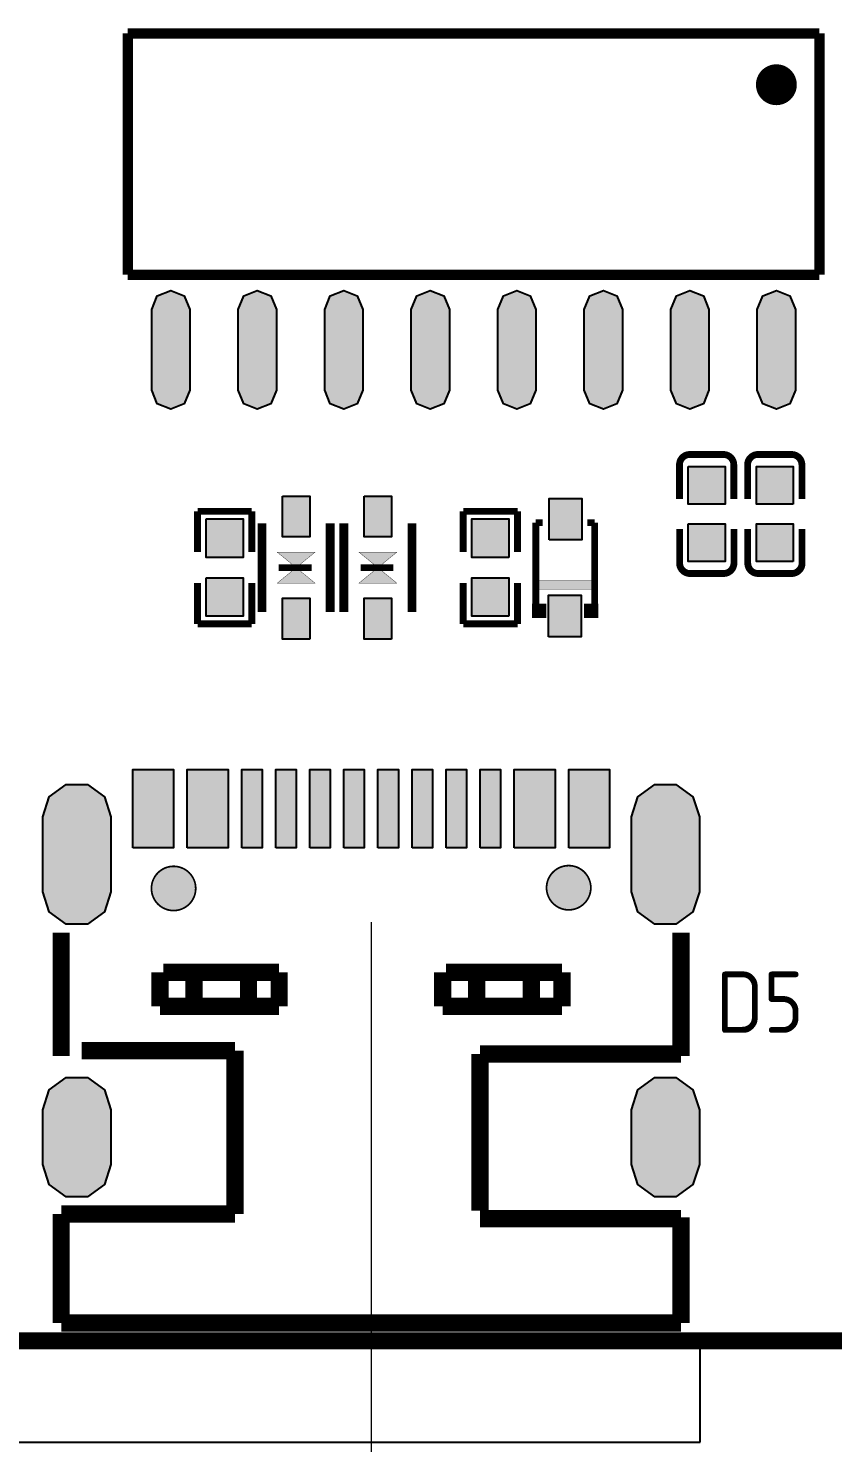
# Model space of a CAD drawing. Header units: millimetres. Extents: x 3623 to 6062, y 1175 to 2021.
# Drawn here: x 5628.26 to 5640.07, y 1795.21 to 1815.97 of the extents above; entities that cross this region are included whole.
import ezdxf

# ---------------------------------------------------------------- set-up
doc = ezdxf.new("R2010")
doc.units = ezdxf.units.MM
doc.header["$LTSCALE"] = 0.1
for name, color, linetype, true_color in [('Board-Outline-Layer', 6, 'Continuous', 0xff00ff), ('Multi-Layer', 7, 'Continuous', 0xc0c0c0), ('Top-Layer', 1, 'Continuous', 0xff0000), ('Top-Silkscreen-Layer', 7, 'Continuous', 0xffcc00)]:
    doc.layers.add(name, color=color, linetype=linetype, true_color=true_color)
doc.layers.add('FPC', color=11, linetype='Continuous')
doc.layers.add('TOPOVERLAY', color=2, linetype='Continuous')
doc.styles.get("Standard").update_dxf_attribs({"font": 'isocp2.shx', "bigfont": 'AllInOneBig.shx'})
doc.styles.add('宋体', font='', dxfattribs={"height": 2.5})
doc.styles.get('宋体').set_extended_font_data('SimSun')
doc.dimstyles.new('DIM', dxfattribs={"dimtxt": 3, "dimasz": 2.5, "dimexe": 0.5, "dimexo": 0.5, "dimgap": 0.1, "dimtad": 0, "dimzin": 12, "dimdsep": 46, "dimtxsty": '宋体', "dimcen": 0, "dimclrd": 3, "dimclre": 3, "dimclrt": 3, "dimadec": 0, "dimazin": 0, "dimtfac": 0.8, "dimtmove": 0, "dimatfit": 3, "dimfxl": 1, "dimtolj": 1, "dimtzin": 0, "dimlwd": 20, "dimlwe": 20, "dimarcsym": 0})

# ---------------------------------------------------------------- blocks, each defined once
blk = doc.blocks.new('*D341')
at = {"color": 3, "lineweight": 20, "transparency": 16777216}
for p, q in [((5599.24634049404, 1800.379372151806), (5599.24634049404, 1779.689928253901)), ((5650.006381134122, 1800.379372151806), (5650.006381134122, 1779.689928253901)), ((5601.74634049404, 1780.189928253901), (5620.252617797321, 1780.189928253901)), ((5647.506381134122, 1780.189928253901), (5629.00010383084, 1780.189928253901))]:
    blk.add_line(p, q, dxfattribs=at)
at = {"color": 3, "transparency": 16777216}
for points in [[(5601.74634049404, 1780.606594920568), (5601.74634049404, 1779.773261587234), (5599.24634049404, 1780.189928253901)], [(5647.506381134122, 1780.606594920568), (5647.506381134122, 1779.773261587234), (5650.006381134122, 1780.189928253901)]]:
    blk.add_solid(points, dxfattribs=at)
at = {"layer": 'Defpoints', "color": 0, "transparency": 16777216}
for p in [(5599.24634049404, 1800.879372151806), (5650.006381134122, 1800.879372151806), (5650.006381134122, 1780.189928253901)]:
    blk.add_point(p, dxfattribs=at)
at = {"color": 3, "transparency": 16777216, "insert": (5624.626360814081, 1780.189928253901), "char_height": 2.5, "attachment_point": 5, "style": '宋体'}
blk.add_mtext('\\A1;50.76', dxfattribs=at)
blk = doc.blocks.new('*D342')
at = {"color": 3, "lineweight": 20, "transparency": 16777216}
for p, q in [((5606.164686950735, 1799.119377231816), (5606.164686950735, 1783.475612885781)), ((5643.784770770902, 1799.119377231809), (5643.784770770902, 1783.475612885781)), ((5608.664686950735, 1783.975612885781), (5620.621935564729, 1783.975612885781)), ((5641.284770770902, 1783.975612885781), (5629.327522156908, 1783.975612885781))]:
    blk.add_line(p, q, dxfattribs=at)
at = {"color": 3, "transparency": 16777216}
for points in [[(5608.664686950735, 1784.392279552448), (5608.664686950735, 1783.558946219114), (5606.164686950735, 1783.975612885781)], [(5641.284770770902, 1784.392279552448), (5641.284770770902, 1783.558946219114), (5643.784770770902, 1783.975612885781)]]:
    blk.add_solid(points, dxfattribs=at)
at = {"layer": 'Defpoints', "color": 0, "transparency": 16777216}
for p in [(5606.164686950735, 1799.619377231816), (5643.784770770902, 1799.619377231809), (5643.784770770902, 1783.975612885781)]:
    blk.add_point(p, dxfattribs=at)
at = {"color": 3, "transparency": 16777216, "insert": (5624.974728860819, 1783.975612885781), "char_height": 2.5, "attachment_point": 5, "style": '宋体'}
blk.add_mtext('\\A1;37.62', dxfattribs=at)
blk = doc.blocks.new('*D347')
at = {"color": 3, "lineweight": 20, "transparency": 16777216}
for p, q in [((5618.780841383043, 1806.094086401235), (5618.780841383043, 1788.041394469019)), ((5633.292515246389, 1802.850408473879), (5633.292515246389, 1788.041394469019)), ((5621.280841383043, 1788.541394469019), (5621.851482783989, 1788.541394469019)), ((5630.792515246389, 1788.541394469019), (5630.221873845442, 1788.541394469019))]:
    blk.add_line(p, q, dxfattribs=at)
at = {"color": 3, "transparency": 16777216}
for points in [[(5621.280841383043, 1788.958061135686), (5621.280841383043, 1788.124727802352), (5618.780841383043, 1788.541394469019)], [(5630.792515246389, 1788.958061135686), (5630.792515246389, 1788.124727802352), (5633.292515246389, 1788.541394469019)]]:
    blk.add_solid(points, dxfattribs=at)
at = {"layer": 'Defpoints', "color": 0, "transparency": 16777216}
for p in [(5618.780841383043, 1806.594086401235), (5633.292515246389, 1803.350408473879), (5633.292515246389, 1788.541394469019)]:
    blk.add_point(p, dxfattribs=at)
at = {"color": 3, "transparency": 16777216, "insert": (5626.036678314716, 1788.541394469019), "char_height": 2.5, "attachment_point": 5, "style": '宋体'}
blk.add_mtext('\\A1;14.51', dxfattribs=at)

msp = doc.modelspace()

# ---------------------------------------------------------------- hatches: boundary and pattern name
at = {"layer": 'Multi-Layer'}
for points in [[(5629.472474606309, 1803.295455463973), (5629.376983103496, 1803.001562837827), (5629.126983103496, 1802.819927205825), (5628.817966109122, 1802.819927205825), (5628.567966109122, 1803.001562837827), (5628.472474606309, 1803.295455463973), (5628.472474606309, 1804.395455463973), (5628.567966109122, 1804.689348090119), (5628.817966109122, 1804.87098372212), (5629.126983103496, 1804.87098372212), (5629.376983103496, 1804.689348090119), (5629.472474606309, 1804.395455463973)], [(5629.472474606309, 1803.295455463973), (5629.376983103496, 1803.001562837827), (5629.126983103496, 1802.819927205825), (5628.817966109122, 1802.819927205825), (5628.567966109122, 1803.001562837827), (5628.472474606309, 1803.295455463973), (5628.472474606309, 1804.395455463973), (5628.567966109122, 1804.689348090119), (5628.817966109122, 1804.87098372212), (5629.126983103496, 1804.87098372212), (5629.376983103496, 1804.689348090119), (5629.472474606309, 1804.395455463973)], [(5629.472474606309, 1803.295455463973), (5629.376983103496, 1803.001562837827), (5629.126983103496, 1802.819927205825), (5628.817966109122, 1802.819927205825), (5628.567966109122, 1803.001562837827), (5628.472474606309, 1803.295455463973), (5628.472474606309, 1804.395455463973), (5628.567966109122, 1804.689348090119), (5628.817966109122, 1804.87098372212), (5629.126983103496, 1804.87098372212), (5629.376983103496, 1804.689348090119), (5629.472474606309, 1804.395455463973)], [(5638.112555886471, 1803.295455463973), (5638.017064383659, 1803.001562837827), (5637.767064383659, 1802.819927205825), (5637.458047389284, 1802.819927205825), (5637.208047389284, 1803.001562837827), (5637.112555886471, 1803.295455463973), (5637.112555886471, 1804.395455463973), (5637.208047389284, 1804.689348090119), (5637.458047389284, 1804.87098372212), (5637.767064383659, 1804.87098372212), (5638.017064383659, 1804.689348090119), (5638.112555886471, 1804.395455463973)], [(5638.112555886471, 1803.295455463973), (5638.017064383659, 1803.001562837827), (5637.767064383659, 1802.819927205825), (5637.458047389284, 1802.819927205825), (5637.208047389284, 1803.001562837827), (5637.112555886471, 1803.295455463973), (5637.112555886471, 1804.395455463973), (5637.208047389284, 1804.689348090119), (5637.458047389284, 1804.87098372212), (5637.767064383659, 1804.87098372212), (5638.017064383659, 1804.689348090119), (5638.112555886471, 1804.395455463973)], [(5638.112555886471, 1803.295455463973), (5638.017064383659, 1803.001562837827), (5637.767064383659, 1802.819927205825), (5637.458047389284, 1802.819927205825), (5637.208047389284, 1803.001562837827), (5637.112555886471, 1803.295455463973), (5637.112555886471, 1804.395455463973), (5637.208047389284, 1804.689348090119), (5637.458047389284, 1804.87098372212), (5637.767064383659, 1804.87098372212), (5638.017064383659, 1804.689348090119), (5638.112555886471, 1804.395455463973)], [(5630.067597796556, 1803.345328463719, 1), (5630.71758509653, 1803.345328463719, 1)], [(5630.067597796556, 1803.345328463719, 1), (5630.71758509653, 1803.345328463719, 1)], [(5635.86744539625, 1803.355488484039, 1), (5636.517432696225, 1803.355488484039, 1)], [(5635.86744539625, 1803.355488484039, 1), (5636.517432696225, 1803.355488484039, 1)], [(5629.472474606309, 1799.295341163744), (5629.376983103496, 1799.001448537598), (5629.126983103496, 1798.819812905597), (5628.817966109122, 1798.819812905597), (5628.567966109122, 1799.001448537598), (5628.472474606309, 1799.295341163744), (5628.472474606309, 1800.095341163744), (5628.567966109122, 1800.389233789891), (5628.817966109122, 1800.570869421892), (5629.126983103496, 1800.570869421892), (5629.376983103496, 1800.389233789891), (5629.472474606309, 1800.095341163744)], [(5629.472474606309, 1799.295341163744), (5629.376983103496, 1799.001448537598), (5629.126983103496, 1798.819812905597), (5628.817966109122, 1798.819812905597), (5628.567966109122, 1799.001448537598), (5628.472474606309, 1799.295341163744), (5628.472474606309, 1800.095341163744), (5628.567966109122, 1800.389233789891), (5628.817966109122, 1800.570869421892), (5629.126983103496, 1800.570869421892), (5629.376983103496, 1800.389233789891), (5629.472474606309, 1800.095341163744)], [(5629.472474606309, 1799.295341163744), (5629.376983103496, 1799.001448537598), (5629.126983103496, 1798.819812905597), (5628.817966109122, 1798.819812905597), (5628.567966109122, 1799.001448537598), (5628.472474606309, 1799.295341163744), (5628.472474606309, 1800.095341163744), (5628.567966109122, 1800.389233789891), (5628.817966109122, 1800.570869421892), (5629.126983103496, 1800.570869421892), (5629.376983103496, 1800.389233789891), (5629.472474606309, 1800.095341163744)], [(5638.112555886471, 1799.295341163744), (5638.017064383659, 1799.001448537598), (5637.767064383659, 1798.819812905597), (5637.458047389284, 1798.819812905597), (5637.208047389284, 1799.001448537598), (5637.112555886471, 1799.295341163744), (5637.112555886471, 1800.095341163744), (5637.208047389284, 1800.389233789891), (5637.458047389284, 1800.570869421892), (5637.767064383659, 1800.570869421892), (5638.017064383659, 1800.389233789891), (5638.112555886471, 1800.095341163744)], [(5638.112555886471, 1799.295341163744), (5638.017064383659, 1799.001448537598), (5637.767064383659, 1798.819812905597), (5637.458047389284, 1798.819812905597), (5637.208047389284, 1799.001448537598), (5637.112555886471, 1799.295341163744), (5637.112555886471, 1800.095341163744), (5637.208047389284, 1800.389233789891), (5637.458047389284, 1800.570869421892), (5637.767064383659, 1800.570869421892), (5638.017064383659, 1800.389233789891), (5638.112555886471, 1800.095341163744)], [(5638.112555886471, 1799.295341163744), (5638.017064383659, 1799.001448537598), (5637.767064383659, 1798.819812905597), (5637.458047389284, 1798.819812905597), (5637.208047389284, 1799.001448537598), (5637.112555886471, 1799.295341163744), (5637.112555886471, 1800.095341163744), (5637.208047389284, 1800.389233789891), (5637.458047389284, 1800.570869421892), (5637.767064383659, 1800.570869421892), (5638.017064383659, 1800.389233789891), (5638.112555886471, 1800.095341163744)]]:
    msp.add_hatch(color=256, dxfattribs=at).paths.add_polyline_path(points)
at = {"layer": 'Top-Layer'}
for points in [[(5630.071087763536, 1811.843979721021), (5630.153097120853, 1812.041967823699), (5630.35108522353, 1812.123977181016), (5630.549073326208, 1812.041967823699), (5630.631082683525, 1811.843979721021), (5630.631082683525, 1810.658965750994), (5630.549073326208, 1810.460977648316), (5630.35108522353, 1810.378968290999), (5630.153097120853, 1810.460977648316), (5630.071087763536, 1810.658965750994)], [(5631.34109030354, 1811.843979721021), (5631.423099660858, 1812.041967823699), (5631.621087763535, 1812.123977181016), (5631.819075866213, 1812.041967823699), (5631.901085223531, 1811.843979721021), (5631.901085223531, 1810.658965750994), (5631.819075866213, 1810.460977648316), (5631.621087763535, 1810.378968290999), (5631.423099660858, 1810.460977648316), (5631.34109030354, 1810.658965750994)], [(5632.611092843546, 1811.843979721021), (5632.693102200863, 1812.041967823699), (5632.89109030354, 1812.123977181016), (5633.089078406218, 1812.041967823699), (5633.171087763535, 1811.843979721021), (5633.171087763535, 1810.658965750994), (5633.089078406218, 1810.460977648316), (5632.89109030354, 1810.378968290999), (5632.693102200863, 1810.460977648316), (5632.611092843546, 1810.658965750994)], [(5633.881095383551, 1811.843979721021), (5633.963104740868, 1812.041967823699), (5634.161092843546, 1812.123977181016), (5634.359080946223, 1812.041967823699), (5634.44109030354, 1811.843979721021), (5634.44109030354, 1810.658965750994), (5634.359080946223, 1810.460977648316), (5634.161092843546, 1810.378968290999), (5633.963104740868, 1810.460977648316), (5633.881095383551, 1810.658965750994)], [(5635.151097923555, 1811.843979721021), (5635.233107280873, 1812.041967823699), (5635.43109538355, 1812.123977181016), (5635.629083486228, 1812.041967823699), (5635.711092843546, 1811.843979721021), (5635.711092843546, 1810.658965750994), (5635.629083486228, 1810.460977648316), (5635.43109538355, 1810.378968290999), (5635.233107280873, 1810.460977648316), (5635.151097923555, 1810.658965750994)], [(5636.421100463561, 1811.843979721021), (5636.503109820878, 1812.041967823699), (5636.701097923556, 1812.123977181016), (5636.899086026233, 1812.041967823699), (5636.98109538355, 1811.843979721021), (5636.98109538355, 1810.658965750994), (5636.899086026233, 1810.460977648316), (5636.701097923556, 1810.378968290999), (5636.503109820878, 1810.460977648316), (5636.421100463561, 1810.658965750994)], [(5637.691103003565, 1811.843979721021), (5637.773112360884, 1812.041967823699), (5637.971100463561, 1812.123977181016), (5638.169088566238, 1812.041967823699), (5638.251097923556, 1811.843979721021), (5638.251097923556, 1810.658965750994), (5638.169088566238, 1810.460977648316), (5637.971100463561, 1810.378968290999), (5637.773112360884, 1810.460977648316), (5637.691103003565, 1810.658965750994)], [(5638.961105543571, 1811.843979721021), (5639.043114900888, 1812.041967823699), (5639.241103003566, 1812.123977181016), (5639.439091106243, 1812.041967823699), (5639.52110046356, 1811.843979721021), (5639.52110046356, 1810.658965750994), (5639.439091106243, 1810.460977648316), (5639.241103003566, 1810.378968290999), (5639.043114900888, 1810.460977648316), (5638.961105543571, 1810.658965750994)], [(5637.948491878344, 1809.536952796968), (5638.488496958354, 1809.536952796968), (5638.488496958354, 1808.986952796968), (5637.948491878344, 1808.986952796968)], [(5639.488504578369, 1808.986968036998), (5638.948499498359, 1808.986968036998), (5638.948499498359, 1809.536968036998), (5639.488504578369, 1809.536968036998)], [(5631.991499244358, 1809.104360721783), (5632.391499244358, 1809.104360721783), (5632.391499244358, 1808.504360721784), (5631.991499244358, 1808.504360721784)], [(5633.191499244358, 1809.104360721783), (5633.591499244359, 1809.104360721783), (5633.591499244359, 1808.504360721783), (5633.191499244358, 1808.504360721783)], [(5635.905182251724, 1808.460698034458), (5635.905182251724, 1809.070299253661), (5636.387783216926, 1809.070299253661), (5636.387783216926, 1808.460698034458)], [(5630.87251016638, 1808.77108411523), (5631.41251524639, 1808.77108411523), (5631.41251524639, 1808.205424983912), (5630.87251016638, 1808.205424983912)], [(5635.312520326401, 1808.205424983912), (5634.77251524639, 1808.205424983912), (5634.77251524639, 1808.77108411523), (5635.312520326401, 1808.77108411523)], [(5637.948491878344, 1808.6967191165), (5638.488496958354, 1808.6967191165), (5638.488496958354, 1808.1467191165), (5637.948491878344, 1808.1467191165)], [(5639.488504578369, 1808.146734356531), (5638.948499498359, 1808.146734356531), (5638.948499498359, 1808.696734356531), (5639.488504578369, 1808.696734356531)], [(5630.87251016638, 1807.905450383963), (5631.41251524639, 1807.905450383963), (5631.41251524639, 1807.339791252645), (5630.87251016638, 1807.339791252645)], [(5635.312520326401, 1807.339791252645), (5634.77251524639, 1807.339791252645), (5634.77251524639, 1807.905450383963), (5635.312520326401, 1807.905450383963)], [(5632.391499244358, 1807.004487722038), (5631.991499244358, 1807.004487722038), (5631.991499244358, 1807.604487722037), (5632.391499244358, 1807.604487722037)], [(5633.591499244359, 1807.004487722038), (5633.191499244358, 1807.004487722038), (5633.191499244358, 1807.604487722037), (5633.591499244359, 1807.604487722037)], [(5635.895174631709, 1807.038295189652), (5635.895174631709, 1807.647896408855), (5636.377775596911, 1807.647896408855), (5636.377775596911, 1807.038295189652)], [(5629.792362846086, 1803.940502454067), (5629.792362846086, 1805.090515154092), (5630.392362846085, 1805.090515154092), (5630.392362846085, 1803.940502454067)], [(5630.592464446288, 1803.940502454067), (5630.592464446288, 1805.090515154092), (5631.192464446289, 1805.090515154092), (5631.192464446289, 1803.940502454067)], [(5631.392451746263, 1803.940502454067), (5631.392451746263, 1805.090515154092), (5631.692451746263, 1805.090515154092), (5631.692451746263, 1803.940502454067)], [(5631.892578746517, 1803.940502454067), (5631.892578746517, 1805.090515154092), (5632.192578746517, 1805.090515154092), (5632.192578746517, 1803.940502454067)], [(5632.392451746263, 1803.940502454067), (5632.392451746263, 1805.090515154092), (5632.692451746263, 1805.090515154092), (5632.692451746263, 1803.940502454067)], [(5632.892578746517, 1803.940502454067), (5632.892578746517, 1805.090515154092), (5633.192578746517, 1805.090515154092), (5633.192578746517, 1803.940502454067)], [(5633.392451746263, 1803.940502454067), (5633.392451746263, 1805.090515154092), (5633.692451746263, 1805.090515154092), (5633.692451746263, 1803.940502454067)], [(5633.892578746517, 1803.940502454067), (5633.892578746517, 1805.090515154092), (5634.192578746517, 1805.090515154092), (5634.192578746517, 1803.940502454067)], [(5634.392451746263, 1803.940502454067), (5634.392451746263, 1805.090515154092), (5634.692451746263, 1805.090515154092), (5634.692451746263, 1803.940502454067)], [(5634.892578746517, 1803.940502454067), (5634.892578746517, 1805.090515154092), (5635.192578746517, 1805.090515154092), (5635.192578746517, 1803.940502454067)], [(5635.392566046492, 1803.940502454067), (5635.392566046492, 1805.090515154092), (5635.992566046491, 1805.090515154092), (5635.992566046491, 1803.940502454067)], [(5636.192413646187, 1803.940502454067), (5636.192413646187, 1805.090515154092), (5636.792413646187, 1805.090515154092), (5636.792413646187, 1803.940502454067)], [(5629.472474606309, 1803.295455463973), (5629.376983103496, 1803.001562837827), (5629.126983103496, 1802.819927205825), (5628.817966109122, 1802.819927205825), (5628.567966109122, 1803.001562837827), (5628.472474606309, 1803.295455463973), (5628.472474606309, 1804.395455463973), (5628.567966109122, 1804.689348090119), (5628.817966109122, 1804.87098372212), (5629.126983103496, 1804.87098372212), (5629.376983103496, 1804.689348090119), (5629.472474606309, 1804.395455463973)], [(5638.112555886471, 1803.295455463973), (5638.017064383659, 1803.001562837827), (5637.767064383659, 1802.819927205825), (5637.458047389284, 1802.819927205825), (5637.208047389284, 1803.001562837827), (5637.112555886471, 1803.295455463973), (5637.112555886471, 1804.395455463973), (5637.208047389284, 1804.689348090119), (5637.458047389284, 1804.87098372212), (5637.767064383659, 1804.87098372212), (5638.017064383659, 1804.689348090119), (5638.112555886471, 1804.395455463973)], [(5629.472474606309, 1799.295341163744), (5629.376983103496, 1799.001448537598), (5629.126983103496, 1798.819812905597), (5628.817966109122, 1798.819812905597), (5628.567966109122, 1799.001448537598), (5628.472474606309, 1799.295341163744), (5628.472474606309, 1800.095341163744), (5628.567966109122, 1800.389233789891), (5628.817966109122, 1800.570869421892), (5629.126983103496, 1800.570869421892), (5629.376983103496, 1800.389233789891), (5629.472474606309, 1800.095341163744)], [(5638.112555886471, 1799.295341163744), (5638.017064383659, 1799.001448537598), (5637.767064383659, 1798.819812905597), (5637.458047389284, 1798.819812905597), (5637.208047389284, 1799.001448537598), (5637.112555886471, 1799.295341163744), (5637.112555886471, 1800.095341163744), (5637.208047389284, 1800.389233789891), (5637.458047389284, 1800.570869421892), (5637.767064383659, 1800.570869421892), (5638.017064383659, 1800.389233789891), (5638.112555886471, 1800.095341163744)]]:
    msp.add_hatch(color=256, dxfattribs=at).paths.add_polyline_path(points)
at = {"layer": 'Top-Silkscreen-Layer'}
for points in [[(5632.191499244358, 1808.05442422191), (5631.912098685557, 1808.283024679111), (5632.470899803159, 1808.283024679111)], [(5633.391499244358, 1808.05442422191), (5633.112098685557, 1808.283024679111), (5633.670899803159, 1808.283024679111)], [(5632.191499244358, 1808.05442422191), (5632.470899803159, 1807.825823764709), (5631.912098685557, 1807.825823764709)], [(5633.391499244358, 1808.05442422191), (5633.670899803159, 1807.825823764709), (5633.112098685557, 1807.825823764709)], [(5636.560579762519, 1807.736796586655), (5635.722378086116, 1807.736796586655), (5635.722378086116, 1807.863796840656), (5636.560579762519, 1807.863796840656)], [(5635.658877959116, 1807.520896154854), (5635.862078365517, 1807.520896154854), (5635.862078365517, 1807.317695748453), (5635.658877959116, 1807.317695748453), (5635.658877959116, 1807.419295951654)], [(5636.420879483118, 1807.520896154854), (5636.62407988952, 1807.520896154854), (5636.62407988952, 1807.317695748453), (5636.420879483118, 1807.317695748453), (5636.420879483118, 1807.419295951654)]]:
    msp.add_hatch(color=256, dxfattribs=at).paths.add_polyline_path(points)

# ---------------------------------------------------------------- linework, layer by layer
at = {"layer": 'Board-Outline-Layer', "const_width": 0.254000508001016}
msp.add_lwpolyline([(5595.375982353325, 1796.704401361865), (5674.51158052452, 1796.704401361865)], dxfattribs=at)
at = {"layer": 'FPC', "color": 6}
for p, q in [((5638.123480329949, 1795.219401360576), (5638.123480329949, 1796.719401360576)), ((5606.733480329948, 1795.219401360576), (5638.123480329949, 1795.219401360576))]:
    msp.add_line(p, q, dxfattribs=at)
at = {"layer": 'Multi-Layer'}
for points in [[(5629.472474606309, 1803.295455463973), (5629.376983103496, 1803.001562837827), (5629.126983103496, 1802.819927205825), (5628.817966109122, 1802.819927205825), (5628.567966109122, 1803.001562837827), (5628.472474606309, 1803.295455463973), (5628.472474606309, 1804.395455463973), (5628.567966109122, 1804.689348090119), (5628.817966109122, 1804.87098372212), (5629.126983103496, 1804.87098372212), (5629.376983103496, 1804.689348090119), (5629.472474606309, 1804.395455463973)], [(5629.472474606309, 1803.295455463973), (5629.376983103496, 1803.001562837827), (5629.126983103496, 1802.819927205825), (5628.817966109122, 1802.819927205825), (5628.567966109122, 1803.001562837827), (5628.472474606309, 1803.295455463973), (5628.472474606309, 1804.395455463973), (5628.567966109122, 1804.689348090119), (5628.817966109122, 1804.87098372212), (5629.126983103496, 1804.87098372212), (5629.376983103496, 1804.689348090119), (5629.472474606309, 1804.395455463973)], [(5629.472474606309, 1803.295455463973), (5629.376983103496, 1803.001562837827), (5629.126983103496, 1802.819927205825), (5628.817966109122, 1802.819927205825), (5628.567966109122, 1803.001562837827), (5628.472474606309, 1803.295455463973), (5628.472474606309, 1804.395455463973), (5628.567966109122, 1804.689348090119), (5628.817966109122, 1804.87098372212), (5629.126983103496, 1804.87098372212), (5629.376983103496, 1804.689348090119), (5629.472474606309, 1804.395455463973)], [(5638.112555886471, 1803.295455463973), (5638.017064383659, 1803.001562837827), (5637.767064383659, 1802.819927205825), (5637.458047389284, 1802.819927205825), (5637.208047389284, 1803.001562837827), (5637.112555886471, 1803.295455463973), (5637.112555886471, 1804.395455463973), (5637.208047389284, 1804.689348090119), (5637.458047389284, 1804.87098372212), (5637.767064383659, 1804.87098372212), (5638.017064383659, 1804.689348090119), (5638.112555886471, 1804.395455463973)], [(5638.112555886471, 1803.295455463973), (5638.017064383659, 1803.001562837827), (5637.767064383659, 1802.819927205825), (5637.458047389284, 1802.819927205825), (5637.208047389284, 1803.001562837827), (5637.112555886471, 1803.295455463973), (5637.112555886471, 1804.395455463973), (5637.208047389284, 1804.689348090119), (5637.458047389284, 1804.87098372212), (5637.767064383659, 1804.87098372212), (5638.017064383659, 1804.689348090119), (5638.112555886471, 1804.395455463973)], [(5638.112555886471, 1803.295455463973), (5638.017064383659, 1803.001562837827), (5637.767064383659, 1802.819927205825), (5637.458047389284, 1802.819927205825), (5637.208047389284, 1803.001562837827), (5637.112555886471, 1803.295455463973), (5637.112555886471, 1804.395455463973), (5637.208047389284, 1804.689348090119), (5637.458047389284, 1804.87098372212), (5637.767064383659, 1804.87098372212), (5638.017064383659, 1804.689348090119), (5638.112555886471, 1804.395455463973)], [(5629.472474606309, 1799.295341163744), (5629.376983103496, 1799.001448537598), (5629.126983103496, 1798.819812905597), (5628.817966109122, 1798.819812905597), (5628.567966109122, 1799.001448537598), (5628.472474606309, 1799.295341163744), (5628.472474606309, 1800.095341163744), (5628.567966109122, 1800.389233789891), (5628.817966109122, 1800.570869421892), (5629.126983103496, 1800.570869421892), (5629.376983103496, 1800.389233789891), (5629.472474606309, 1800.095341163744)], [(5629.472474606309, 1799.295341163744), (5629.376983103496, 1799.001448537598), (5629.126983103496, 1798.819812905597), (5628.817966109122, 1798.819812905597), (5628.567966109122, 1799.001448537598), (5628.472474606309, 1799.295341163744), (5628.472474606309, 1800.095341163744), (5628.567966109122, 1800.389233789891), (5628.817966109122, 1800.570869421892), (5629.126983103496, 1800.570869421892), (5629.376983103496, 1800.389233789891), (5629.472474606309, 1800.095341163744)], [(5629.472474606309, 1799.295341163744), (5629.376983103496, 1799.001448537598), (5629.126983103496, 1798.819812905597), (5628.817966109122, 1798.819812905597), (5628.567966109122, 1799.001448537598), (5628.472474606309, 1799.295341163744), (5628.472474606309, 1800.095341163744), (5628.567966109122, 1800.389233789891), (5628.817966109122, 1800.570869421892), (5629.126983103496, 1800.570869421892), (5629.376983103496, 1800.389233789891), (5629.472474606309, 1800.095341163744)], [(5638.112555886471, 1799.295341163744), (5638.017064383659, 1799.001448537598), (5637.767064383659, 1798.819812905597), (5637.458047389284, 1798.819812905597), (5637.208047389284, 1799.001448537598), (5637.112555886471, 1799.295341163744), (5637.112555886471, 1800.095341163744), (5637.208047389284, 1800.389233789891), (5637.458047389284, 1800.570869421892), (5637.767064383659, 1800.570869421892), (5638.017064383659, 1800.389233789891), (5638.112555886471, 1800.095341163744)], [(5638.112555886471, 1799.295341163744), (5638.017064383659, 1799.001448537598), (5637.767064383659, 1798.819812905597), (5637.458047389284, 1798.819812905597), (5637.208047389284, 1799.001448537598), (5637.112555886471, 1799.295341163744), (5637.112555886471, 1800.095341163744), (5637.208047389284, 1800.389233789891), (5637.458047389284, 1800.570869421892), (5637.767064383659, 1800.570869421892), (5638.017064383659, 1800.389233789891), (5638.112555886471, 1800.095341163744)], [(5638.112555886471, 1799.295341163744), (5638.017064383659, 1799.001448537598), (5637.767064383659, 1798.819812905597), (5637.458047389284, 1798.819812905597), (5637.208047389284, 1799.001448537598), (5637.112555886471, 1799.295341163744), (5637.112555886471, 1800.095341163744), (5637.208047389284, 1800.389233789891), (5637.458047389284, 1800.570869421892), (5637.767064383659, 1800.570869421892), (5638.017064383659, 1800.389233789891), (5638.112555886471, 1800.095341163744)]]:
    msp.add_lwpolyline(points, close=True, dxfattribs=at)
at = {"layer": 'Multi-Layer', "const_width": 0.0254000508001016}
msp.add_lwpolyline([(5630.067597796556, 1803.345328463719, 1), (5630.71758509653, 1803.345328463719, 1)], format="xyb", close=True, dxfattribs=at)
msp.add_lwpolyline([(5630.067597796556, 1803.345328463719, 1), (5630.71758509653, 1803.345328463719, 1)], format="xyb", close=True, dxfattribs=at)
msp.add_lwpolyline([(5635.86744539625, 1803.3554884842, 1), (5636.517432696225, 1803.355488483852), (5636.517432696225, 1803.355488483878, 1), (5635.86744539625, 1803.355488484225)], format="xyb", dxfattribs=at)
msp.add_lwpolyline([(5635.86744539625, 1803.3554884842, 1), (5636.517432696225, 1803.355488483852), (5636.517432696225, 1803.355488483878, 1), (5635.86744539625, 1803.355488484225)], format="xyb", dxfattribs=at)
at = {"layer": 'Top-Layer'}
for points in [[(5630.071087763536, 1811.843979721021), (5630.153097120853, 1812.041967823699), (5630.35108522353, 1812.123977181016), (5630.549073326208, 1812.041967823699), (5630.631082683525, 1811.843979721021), (5630.631082683525, 1810.658965750994), (5630.549073326208, 1810.460977648316), (5630.35108522353, 1810.378968290999), (5630.153097120853, 1810.460977648316), (5630.071087763536, 1810.658965750994)], [(5631.34109030354, 1811.843979721021), (5631.423099660858, 1812.041967823699), (5631.621087763535, 1812.123977181016), (5631.819075866213, 1812.041967823699), (5631.901085223531, 1811.843979721021), (5631.901085223531, 1810.658965750994), (5631.819075866213, 1810.460977648316), (5631.621087763535, 1810.378968290999), (5631.423099660858, 1810.460977648316), (5631.34109030354, 1810.658965750994)], [(5632.611092843546, 1811.843979721021), (5632.693102200863, 1812.041967823699), (5632.89109030354, 1812.123977181016), (5633.089078406218, 1812.041967823699), (5633.171087763535, 1811.843979721021), (5633.171087763535, 1810.658965750994), (5633.089078406218, 1810.460977648316), (5632.89109030354, 1810.378968290999), (5632.693102200863, 1810.460977648316), (5632.611092843546, 1810.658965750994)], [(5633.881095383551, 1811.843979721021), (5633.963104740868, 1812.041967823699), (5634.161092843546, 1812.123977181016), (5634.359080946223, 1812.041967823699), (5634.44109030354, 1811.843979721021), (5634.44109030354, 1810.658965750994), (5634.359080946223, 1810.460977648316), (5634.161092843546, 1810.378968290999), (5633.963104740868, 1810.460977648316), (5633.881095383551, 1810.658965750994)], [(5635.151097923555, 1811.843979721021), (5635.233107280873, 1812.041967823699), (5635.43109538355, 1812.123977181016), (5635.629083486228, 1812.041967823699), (5635.711092843546, 1811.843979721021), (5635.711092843546, 1810.658965750994), (5635.629083486228, 1810.460977648316), (5635.43109538355, 1810.378968290999), (5635.233107280873, 1810.460977648316), (5635.151097923555, 1810.658965750994)], [(5636.421100463561, 1811.843979721021), (5636.503109820878, 1812.041967823699), (5636.701097923556, 1812.123977181016), (5636.899086026233, 1812.041967823699), (5636.98109538355, 1811.843979721021), (5636.98109538355, 1810.658965750994), (5636.899086026233, 1810.460977648316), (5636.701097923556, 1810.378968290999), (5636.503109820878, 1810.460977648316), (5636.421100463561, 1810.658965750994)], [(5637.691103003565, 1811.843979721021), (5637.773112360884, 1812.041967823699), (5637.971100463561, 1812.123977181016), (5638.169088566238, 1812.041967823699), (5638.251097923556, 1811.843979721021), (5638.251097923556, 1810.658965750994), (5638.169088566238, 1810.460977648316), (5637.971100463561, 1810.378968290999), (5637.773112360884, 1810.460977648316), (5637.691103003565, 1810.658965750994)], [(5638.961105543571, 1811.843979721021), (5639.043114900888, 1812.041967823699), (5639.241103003566, 1812.123977181016), (5639.439091106243, 1812.041967823699), (5639.52110046356, 1811.843979721021), (5639.52110046356, 1810.658965750994), (5639.439091106243, 1810.460977648316), (5639.241103003566, 1810.378968290999), (5639.043114900888, 1810.460977648316), (5638.961105543571, 1810.658965750994)], [(5637.948491878344, 1809.536952796968), (5638.488496958354, 1809.536952796968), (5638.488496958354, 1808.986952796968), (5637.948491878344, 1808.986952796968)], [(5639.488504578369, 1808.986968036998), (5638.948499498359, 1808.986968036998), (5638.948499498359, 1809.536968036998), (5639.488504578369, 1809.536968036998)], [(5631.991499244358, 1809.104360721783), (5632.391499244358, 1809.104360721783), (5632.391499244358, 1808.504360721784), (5631.991499244358, 1808.504360721784)], [(5633.191499244358, 1809.104360721783), (5633.591499244359, 1809.104360721783), (5633.591499244359, 1808.504360721783), (5633.191499244358, 1808.504360721783)], [(5635.905182251724, 1808.460698034458), (5635.905182251724, 1809.070299253661), (5636.387783216926, 1809.070299253661), (5636.387783216926, 1808.460698034458)], [(5630.87251016638, 1808.77108411523), (5631.41251524639, 1808.77108411523), (5631.41251524639, 1808.205424983912), (5630.87251016638, 1808.205424983912)], [(5635.312520326401, 1808.205424983912), (5634.77251524639, 1808.205424983912), (5634.77251524639, 1808.77108411523), (5635.312520326401, 1808.77108411523)], [(5637.948491878344, 1808.6967191165), (5638.488496958354, 1808.6967191165), (5638.488496958354, 1808.1467191165), (5637.948491878344, 1808.1467191165)], [(5639.488504578369, 1808.146734356531), (5638.948499498359, 1808.146734356531), (5638.948499498359, 1808.696734356531), (5639.488504578369, 1808.696734356531)], [(5630.87251016638, 1807.905450383963), (5631.41251524639, 1807.905450383963), (5631.41251524639, 1807.339791252645), (5630.87251016638, 1807.339791252645)], [(5635.312520326401, 1807.339791252645), (5634.77251524639, 1807.339791252645), (5634.77251524639, 1807.905450383963), (5635.312520326401, 1807.905450383963)], [(5632.391499244358, 1807.004487722038), (5631.991499244358, 1807.004487722038), (5631.991499244358, 1807.604487722037), (5632.391499244358, 1807.604487722037)], [(5633.591499244359, 1807.004487722038), (5633.191499244358, 1807.004487722038), (5633.191499244358, 1807.604487722037), (5633.591499244359, 1807.604487722037)], [(5635.895174631709, 1807.038295189652), (5635.895174631709, 1807.647896408855), (5636.377775596911, 1807.647896408855), (5636.377775596911, 1807.038295189652)], [(5629.792362846086, 1803.940502454067), (5629.792362846086, 1805.090515154092), (5630.392362846085, 1805.090515154092), (5630.392362846085, 1803.940502454067)], [(5630.592464446288, 1803.940502454067), (5630.592464446288, 1805.090515154092), (5631.192464446289, 1805.090515154092), (5631.192464446289, 1803.940502454067)], [(5631.392451746263, 1803.940502454067), (5631.392451746263, 1805.090515154092), (5631.692451746263, 1805.090515154092), (5631.692451746263, 1803.940502454067)], [(5631.892578746517, 1803.940502454067), (5631.892578746517, 1805.090515154092), (5632.192578746517, 1805.090515154092), (5632.192578746517, 1803.940502454067)], [(5632.392451746263, 1803.940502454067), (5632.392451746263, 1805.090515154092), (5632.692451746263, 1805.090515154092), (5632.692451746263, 1803.940502454067)], [(5632.892578746517, 1803.940502454067), (5632.892578746517, 1805.090515154092), (5633.192578746517, 1805.090515154092), (5633.192578746517, 1803.940502454067)], [(5633.392451746263, 1803.940502454067), (5633.392451746263, 1805.090515154092), (5633.692451746263, 1805.090515154092), (5633.692451746263, 1803.940502454067)], [(5633.892578746517, 1803.940502454067), (5633.892578746517, 1805.090515154092), (5634.192578746517, 1805.090515154092), (5634.192578746517, 1803.940502454067)], [(5634.392451746263, 1803.940502454067), (5634.392451746263, 1805.090515154092), (5634.692451746263, 1805.090515154092), (5634.692451746263, 1803.940502454067)], [(5634.892578746517, 1803.940502454067), (5634.892578746517, 1805.090515154092), (5635.192578746517, 1805.090515154092), (5635.192578746517, 1803.940502454067)], [(5635.392566046492, 1803.940502454067), (5635.392566046492, 1805.090515154092), (5635.992566046491, 1805.090515154092), (5635.992566046491, 1803.940502454067)], [(5636.192413646187, 1803.940502454067), (5636.192413646187, 1805.090515154092), (5636.792413646187, 1805.090515154092), (5636.792413646187, 1803.940502454067)], [(5629.472474606309, 1803.295455463973), (5629.376983103496, 1803.001562837827), (5629.126983103496, 1802.819927205825), (5628.817966109122, 1802.819927205825), (5628.567966109122, 1803.001562837827), (5628.472474606309, 1803.295455463973), (5628.472474606309, 1804.395455463973), (5628.567966109122, 1804.689348090119), (5628.817966109122, 1804.87098372212), (5629.126983103496, 1804.87098372212), (5629.376983103496, 1804.689348090119), (5629.472474606309, 1804.395455463973)], [(5638.112555886471, 1803.295455463973), (5638.017064383659, 1803.001562837827), (5637.767064383659, 1802.819927205825), (5637.458047389284, 1802.819927205825), (5637.208047389284, 1803.001562837827), (5637.112555886471, 1803.295455463973), (5637.112555886471, 1804.395455463973), (5637.208047389284, 1804.689348090119), (5637.458047389284, 1804.87098372212), (5637.767064383659, 1804.87098372212), (5638.017064383659, 1804.689348090119), (5638.112555886471, 1804.395455463973)], [(5629.472474606309, 1799.295341163744), (5629.376983103496, 1799.001448537598), (5629.126983103496, 1798.819812905597), (5628.817966109122, 1798.819812905597), (5628.567966109122, 1799.001448537598), (5628.472474606309, 1799.295341163744), (5628.472474606309, 1800.095341163744), (5628.567966109122, 1800.389233789891), (5628.817966109122, 1800.570869421892), (5629.126983103496, 1800.570869421892), (5629.376983103496, 1800.389233789891), (5629.472474606309, 1800.095341163744)], [(5638.112555886471, 1799.295341163744), (5638.017064383659, 1799.001448537598), (5637.767064383659, 1798.819812905597), (5637.458047389284, 1798.819812905597), (5637.208047389284, 1799.001448537598), (5637.112555886471, 1799.295341163744), (5637.112555886471, 1800.095341163744), (5637.208047389284, 1800.389233789891), (5637.458047389284, 1800.570869421892), (5637.767064383659, 1800.570869421892), (5638.017064383659, 1800.389233789891), (5638.112555886471, 1800.095341163744)]]:
    msp.add_lwpolyline(points, close=True, dxfattribs=at)
at = {"layer": 'Top-Silkscreen-Layer'}
for points, const_width in [([(5629.719893961148, 1812.352564938192), (5629.719893961148, 1815.89536402379)], 0.1524003048006096), ([(5629.719893961148, 1815.89536402379), (5639.872294265948, 1815.89536402379)], 0.1524003048006096), ([(5629.719893961148, 1812.352564938192), (5629.719893961148, 1815.89536402379)], 0.1524003048006096), ([(5629.719893961148, 1815.89536402379), (5639.872294265948, 1815.89536402379)], 0.1524003048006096), ([(5639.872294265948, 1815.89536402379), (5639.872294265948, 1812.352564938192)], 0.1524003048006096), ([(5639.872294265948, 1815.89536402379), (5639.872294265948, 1812.352564938192)], 0.1524003048006096), ([(5639.872294265948, 1812.352564938192), (5629.719893961148, 1812.352564938192)], 0.1524003048006096), ([(5639.872294265948, 1812.352564938192), (5629.719893961148, 1812.352564938192)], 0.1524003048006096), ([(5638.46363030862, 1809.715623104308), (5637.971250323861, 1809.715623104308)], 0.1), ([(5638.46363030862, 1809.715623104308), (5637.971250323861, 1809.715623104308)], 0.1), ([(5638.971283343926, 1809.715638344339), (5639.463612528585, 1809.715638344339)], 0.1), ([(5638.971283343926, 1809.715638344339), (5639.463612528585, 1809.715638344339)], 0.1), ([(5637.81885001906, 1809.063222799508), (5637.81885001906, 1809.563222799508)], 0.1), ([(5637.81885001906, 1809.063222799508), (5637.81885001906, 1809.563222799508)], 0.1), ([(5638.616030613421, 1809.063222799508), (5638.616030613421, 1809.563222799508)], 0.1), ([(5638.616030613421, 1809.063222799508), (5638.616030613421, 1809.563222799508)], 0.1), ([(5638.818883039125, 1809.563238039538), (5638.818883039125, 1809.063238039538)], 0.1), ([(5638.818883039125, 1809.563238039538), (5638.818883039125, 1809.063238039538)], 0.1), ([(5639.616012833386, 1809.563238039538), (5639.616012833386, 1809.063238039538)], 0.1), ([(5639.616012833386, 1809.563238039538), (5639.616012833386, 1809.063238039538)], 0.1), ([(5631.541115703591, 1808.881650536363), (5630.743909709179, 1808.881650536363)], 0.1), ([(5630.743909709179, 1808.281650536363), (5630.743909709179, 1808.881650536363)], 0.1), ([(5631.541115703591, 1808.881650536363), (5630.743909709179, 1808.881650536363)], 0.1), ([(5630.743909709179, 1808.281650536363), (5630.743909709179, 1808.881650536363)], 0.1), ([(5631.541115703591, 1808.281650536363), (5631.541115703591, 1808.881650536363)], 0.1), ([(5631.541115703591, 1808.281650536363), (5631.541115703591, 1808.881650536363)], 0.1), ([(5634.64391478919, 1808.281650536363), (5634.64391478919, 1808.881650536363)], 0.1), ([(5634.64391478919, 1808.881650536363), (5635.441120783601, 1808.881650536363)], 0.1), ([(5634.64391478919, 1808.281650536363), (5634.64391478919, 1808.881650536363)], 0.1), ([(5634.64391478919, 1808.881650536363), (5635.441120783601, 1808.881650536363)], 0.1), ([(5635.441120783601, 1808.281650536363), (5635.441120783601, 1808.881650536363)], 0.1), ([(5635.441120783601, 1808.281650536363), (5635.441120783601, 1808.881650536363)], 0.1), ([(5631.691499244358, 1808.704436921936), (5631.691499244358, 1807.404411521885)], 0.13), ([(5631.691499244358, 1808.704436921936), (5631.691499244358, 1807.404411521885)], 0.13), ([(5632.691499244358, 1808.704436921936), (5632.691499244358, 1807.404411521885)], 0.13), ([(5632.691499244358, 1808.704436921936), (5632.691499244358, 1807.404411521885)], 0.13), ([(5632.891499244358, 1808.704436921936), (5632.891499244358, 1807.404411521885)], 0.13), ([(5632.891499244358, 1808.704436921936), (5632.891499244358, 1807.404411521885)], 0.13), ([(5633.891499244358, 1808.704436921936), (5633.891499244358, 1807.404411521885)], 0.13), ([(5633.891499244358, 1808.704436921936), (5633.891499244358, 1807.404411521885)], 0.13), ([(5635.709678060716, 1807.393895900854), (5635.709678060716, 1808.714698542459)], 0.1), ([(5635.709678060716, 1808.714698542459), (5635.811278263916, 1808.714698542459)], 0.1), ([(5635.709678060716, 1807.393895900854), (5635.709678060716, 1808.714698542459)], 0.1), ([(5635.709678060716, 1808.714698542459), (5635.811278263916, 1808.714698542459)], 0.1), ([(5636.467640976642, 1808.714571542205), (5636.573330588021, 1808.714571542205)], 0.1), ([(5636.467640976642, 1808.714571542205), (5636.573330588021, 1808.714571542205)], 0.1), ([(5636.573330588021, 1808.714571542205), (5636.573330588021, 1807.3937689006)], 0.1), ([(5636.573330588021, 1808.714571542205), (5636.573330588021, 1807.3937689006)], 0.1), ([(5637.820983623327, 1808.12044911396), (5637.820983623327, 1808.62044911396)], 0.1), ([(5637.820983623327, 1808.12044911396), (5637.820983623327, 1808.62044911396)], 0.1), ([(5638.618113417587, 1808.12044911396), (5638.618113417587, 1808.62044911396)], 0.1), ([(5638.618113417587, 1808.12044911396), (5638.618113417587, 1808.62044911396)], 0.1), ([(5638.820965843292, 1808.620464353991), (5638.820965843292, 1808.120464353991)], 0.1), ([(5638.820965843292, 1808.620464353991), (5638.820965843292, 1808.120464353991)], 0.1), ([(5639.618146437652, 1808.620464353991), (5639.618146437652, 1808.120464353991)], 0.1), ([(5639.618146437652, 1808.620464353991), (5639.618146437652, 1808.120464353991)], 0.1), ([(5632.42009970156, 1808.05442422191), (5631.937498736357, 1808.05442422191)], 0.1), ([(5632.42009970156, 1808.05442422191), (5631.937498736357, 1808.05442422191)], 0.1), ([(5633.620099701559, 1808.05442422191), (5633.137498736357, 1808.05442422191)], 0.1), ([(5633.620099701559, 1808.05442422191), (5633.137498736357, 1808.05442422191)], 0.1), ([(5638.465713112786, 1807.96804880916), (5637.973383928128, 1807.96804880916)], 0.1), ([(5638.465713112786, 1807.96804880916), (5637.973383928128, 1807.96804880916)], 0.1), ([(5638.973366148092, 1807.96806404919), (5639.465746132852, 1807.96806404919)], 0.1), ([(5638.973366148092, 1807.96806404919), (5639.465746132852, 1807.96806404919)], 0.1), ([(5630.743909709179, 1807.829224831512), (5630.743909709179, 1807.229224831512)], 0.1), ([(5630.743909709179, 1807.829224831512), (5630.743909709179, 1807.229224831512)], 0.1), ([(5631.541115703591, 1807.829224831512), (5631.541115703591, 1807.229224831512)], 0.1), ([(5631.541115703591, 1807.829224831512), (5631.541115703591, 1807.229224831512)], 0.1), ([(5634.64391478919, 1807.829224831512), (5634.64391478919, 1807.229224831512)], 0.1), ([(5634.64391478919, 1807.829224831512), (5634.64391478919, 1807.229224831512)], 0.1), ([(5635.441120783601, 1807.829224831512), (5635.441120783601, 1807.229224831512)], 0.1), ([(5635.441120783601, 1807.829224831512), (5635.441120783601, 1807.229224831512)], 0.1), ([(5636.573330588021, 1807.3937689006), (5636.573279787919, 1807.393895900854)], 0.1), ([(5636.573330588021, 1807.3937689006), (5636.573279787919, 1807.393895900854)], 0.1), ([(5631.541115703591, 1807.229224831512), (5630.743909709179, 1807.229224831512)], 0.1), ([(5631.541115703591, 1807.229224831512), (5630.743909709179, 1807.229224831512)], 0.1), ([(5634.64391478919, 1807.229224831512), (5635.441120783601, 1807.229224831512)], 0.1), ([(5634.64391478919, 1807.229224831512), (5635.441120783601, 1807.229224831512)], 0.1), ([(5628.742477146314, 1802.115407203876), (5628.742477146314, 1802.696509566081)], 0.254000508001016), ([(5628.742477146314, 1802.115407203876), (5628.742477146314, 1802.696509566081)], 0.254000508001016), ([(5637.842477146314, 1800.884317541697), (5637.842477146314, 1802.696534966132)], 0.254000508001016), ([(5637.842477146314, 1800.884317541697), (5637.842477146314, 1802.696534966132)], 0.254000508001016), ([(5628.742477146314, 1802.115407203876), (5628.742477146314, 1800.884317541697)], 0.254000508001016), ([(5628.742477146314, 1802.115407203876), (5628.742477146314, 1800.884317541697)], 0.254000508001016), ([(5630.192464446289, 1802.115407203876), (5630.192464446289, 1801.615407203876)], 0.254000508001016), ([(5630.192464446289, 1802.115407203876), (5630.192464446289, 1801.615407203876)], 0.254000508001016), ([(5631.942477146314, 1802.115407203876), (5630.242477146314, 1802.115407203876)], 0.254000508001016), ([(5631.942477146314, 1802.115407203876), (5630.242477146314, 1802.115407203876)], 0.254000508001016), ([(5630.692464446289, 1802.115407203876), (5630.692464446289, 1801.615407203876)], 0.254000508001016), ([(5630.692464446289, 1802.115407203876), (5630.692464446289, 1801.615407203876)], 0.254000508001016), ([(5631.492464446289, 1802.115407203876), (5631.492464446289, 1801.615407203876)], 0.254000508001016), ([(5631.492464446289, 1802.115407203876), (5631.492464446289, 1801.615407203876)], 0.254000508001016), ([(5631.942477146314, 1801.615407203876), (5631.942477146314, 1802.115407203876)], 0.254000508001016), ([(5631.942477146314, 1801.615407203876), (5631.942477146314, 1802.115407203876)], 0.254000508001016), ([(5634.343213747788, 1802.115178603419), (5634.343213747788, 1801.615051603165)], 0.254000508001016), ([(5634.343213747788, 1802.115178603419), (5634.343213747788, 1801.615051603165)], 0.254000508001016), ([(5636.093277247915, 1802.115178603419), (5634.393277247914, 1802.115178603419)], 0.254000508001016), ([(5636.093277247915, 1802.115178603419), (5634.393277247914, 1802.115178603419)], 0.254000508001016), ([(5634.843213747788, 1802.115178603419), (5634.843213747788, 1801.615051603165)], 0.254000508001016), ([(5634.843213747788, 1802.115178603419), (5634.843213747788, 1801.615051603165)], 0.254000508001016), ([(5635.643239147838, 1802.115178603419), (5635.643239147838, 1801.615051603165)], 0.254000508001016), ([(5635.643239147838, 1802.115178603419), (5635.643239147838, 1801.615051603165)], 0.254000508001016), ([(5636.093277247915, 1801.615051603165), (5636.093277247915, 1802.115178603419)], 0.254000508001016), ([(5636.093277247915, 1801.615051603165), (5636.093277247915, 1802.115178603419)], 0.254000508001016), ([(5630.192464446289, 1801.615407203876), (5631.942477146314, 1801.615407203876)], 0.254000508001016), ([(5630.192464446289, 1801.615407203876), (5631.942477146314, 1801.615407203876)], 0.254000508001016), ([(5634.343213747788, 1801.615051603165), (5636.093277247915, 1801.615051603165)], 0.254000508001016), ([(5634.343213747788, 1801.615051603165), (5636.093277247915, 1801.615051603165)], 0.254000508001016), ([(5629.042477146314, 1800.965394503851), (5631.292464446288, 1800.965394503851)], 0.254000508001016), ([(5629.042477146314, 1800.965394503851), (5631.292464446288, 1800.965394503851)], 0.254000508001016), ([(5631.292464446288, 1800.965394503851), (5631.292464446288, 1798.565394503851)], 0.254000508001016), ([(5631.292464446288, 1800.965394503851), (5631.292464446288, 1798.565394503851)], 0.254000508001016), ([(5634.892464446289, 1800.915407203876), (5637.842477146314, 1800.915407203876)], 0.254000508001016), ([(5634.892464446289, 1800.915407203876), (5634.892464446289, 1798.616702606467)], 0.254000508001016), ([(5634.892464446289, 1800.915407203876), (5637.842477146314, 1800.915407203876)], 0.254000508001016), ([(5634.892464446289, 1800.915407203876), (5634.892464446289, 1798.616702606467)], 0.254000508001016), ([(5628.742477146314, 1798.565394503851), (5628.742477146314, 1796.965394503851)], 0.254000508001016), ([(5631.292464446288, 1798.565394503851), (5628.742477146314, 1798.565394503851)], 0.254000508001016), ([(5628.742477146314, 1798.565394503851), (5628.742477146314, 1796.965394503851)], 0.254000508001016), ([(5631.292464446288, 1798.565394503851), (5628.742477146314, 1798.565394503851)], 0.254000508001016), ([(5637.842477146314, 1798.496661966386), (5634.892464446289, 1798.496661966386)], 0.254000508001016), ([(5637.842477146314, 1798.496661966386), (5634.892464446289, 1798.496661966386)], 0.254000508001016), ([(5637.842477146314, 1796.965394503851), (5637.842477146314, 1798.515407203876)], 0.254000508001016), ([(5637.842477146314, 1796.965394503851), (5637.842477146314, 1798.515407203876)], 0.254000508001016), ([(5628.742477146314, 1796.965394503851), (5637.842477146314, 1796.965394503851)], 0.254000508001016), ([(5628.742477146314, 1796.965394503851), (5637.842477146314, 1796.965394503851)], 0.254000508001016)]:
    msp.add_lwpolyline(points, dxfattribs=dict(at, const_width=const_width))
at = {"layer": 'Top-Silkscreen-Layer', "const_width": 0.3}
msp.add_lwpolyline([(5639.090988703337, 1815.143014519091, 1), (5639.391217303794, 1815.143014519091, 1)], format="xyb", close=True, dxfattribs=at)
msp.add_lwpolyline([(5639.090988703337, 1815.143014519091, 1), (5639.391217303794, 1815.143014519091, 1)], format="xyb", close=True, dxfattribs=at)
at = {"layer": 'Top-Silkscreen-Layer', "const_width": 0.1}
for points in [[(5637.81885001906, 1809.563222799508, -0.414), (5637.971250323861, 1809.715623104308)], [(5637.81885001906, 1809.563222799508, -0.414), (5637.971250323861, 1809.715623104308)], [(5638.46363030862, 1809.715623104308, -0.414), (5638.616030613421, 1809.563222799508)], [(5638.46363030862, 1809.715623104308, -0.414), (5638.616030613421, 1809.563222799508)], [(5638.818883039125, 1809.563238039538, -0.414), (5638.971283343926, 1809.715638344339)], [(5638.818883039125, 1809.563238039538, -0.414), (5638.971283343926, 1809.715638344339)], [(5639.463612528585, 1809.715638344339, -0.414), (5639.616012833386, 1809.563238039538)], [(5639.463612528585, 1809.715638344339, -0.414), (5639.616012833386, 1809.563238039538)], [(5637.973383928128, 1807.96804880916, -0.414), (5637.820983623327, 1808.12044911396)], [(5637.973383928128, 1807.96804880916, -0.414), (5637.820983623327, 1808.12044911396)], [(5638.618113417587, 1808.12044911396, -0.414), (5638.465713112786, 1807.96804880916)], [(5638.618113417587, 1808.12044911396, -0.414), (5638.465713112786, 1807.96804880916)], [(5638.973366148092, 1807.96806404919, -0.414), (5638.820965843292, 1808.120464353991)], [(5638.973366148092, 1807.96806404919, -0.414), (5638.820965843292, 1808.120464353991)], [(5639.618146437652, 1808.120464353991, -0.414), (5639.465746132852, 1807.96806404919)], [(5639.618146437652, 1808.120464353991, -0.414), (5639.465746132852, 1807.96806404919)]]:
    msp.add_lwpolyline(points, format="xyb", dxfattribs=at)
at = {"layer": 'Top-Silkscreen-Layer', "const_width": 0.005080010160020321}
for points in [[(5632.191499244358, 1808.05442422191), (5631.912098685557, 1808.283024679111), (5632.470899803159, 1808.283024679111)], [(5633.391499244358, 1808.05442422191), (5633.112098685557, 1808.283024679111), (5633.670899803159, 1808.283024679111)], [(5632.191499244358, 1808.05442422191), (5632.470899803159, 1807.825823764709), (5631.912098685557, 1807.825823764709)], [(5633.391499244358, 1808.05442422191), (5633.670899803159, 1807.825823764709), (5633.112098685557, 1807.825823764709)], [(5636.560579762519, 1807.736796586655), (5635.722378086116, 1807.736796586655), (5635.722378086116, 1807.863796840656), (5636.560579762519, 1807.863796840656)], [(5635.658877959116, 1807.520896154854), (5635.862078365517, 1807.520896154854), (5635.862078365517, 1807.317695748453), (5635.658877959116, 1807.317695748453), (5635.658877959116, 1807.419295951654)], [(5636.420879483118, 1807.520896154854), (5636.62407988952, 1807.520896154854), (5636.62407988952, 1807.317695748453), (5636.420879483118, 1807.317695748453), (5636.420879483118, 1807.419295951654)]]:
    msp.add_lwpolyline(points, close=True, dxfattribs=at)

# ---------------------------------------------------------------- texts
at = {"layer": 'TOPOVERLAY'}
msp.add_text('D5', height=0.900001, dxfattribs=at).set_placement((5638.356206205909, 1801.226965465127))

# ---------------------------------------------------------------- dimensions: what is measured, and where the dimension line sits
for base, p1, p2, picture, middle in [((5633.292515246389, 1788.541394469019), (5618.780841383043, 1806.594086401235), (5633.292515246389, 1803.350408473879), '*D347', (5626.036678314716, 1788.541394469019)), ((5650.006381134122, 1780.189928253901), (5599.24634049404, 1800.879372151806), (5650.006381134122, 1800.879372151806), '*D341', (5624.626360814081, 1780.189928253901)), ((5643.784770770902, 1783.975612885781), (5606.164686950735, 1799.619377231816), (5643.784770770902, 1799.619377231809), '*D342', (5624.974728860819, 1783.975612885781))]:
    dim = msp.add_linear_dim(base=base, p1=p1, p2=p2, dimstyle='DIM', override={"dimtxt": 2.5, "dimtfillclr": 2})
    dim.commit()
    dim.dimension.update_dxf_attribs({"geometry": picture, "text_midpoint": middle})

doc.saveas('drawing.dxf')
